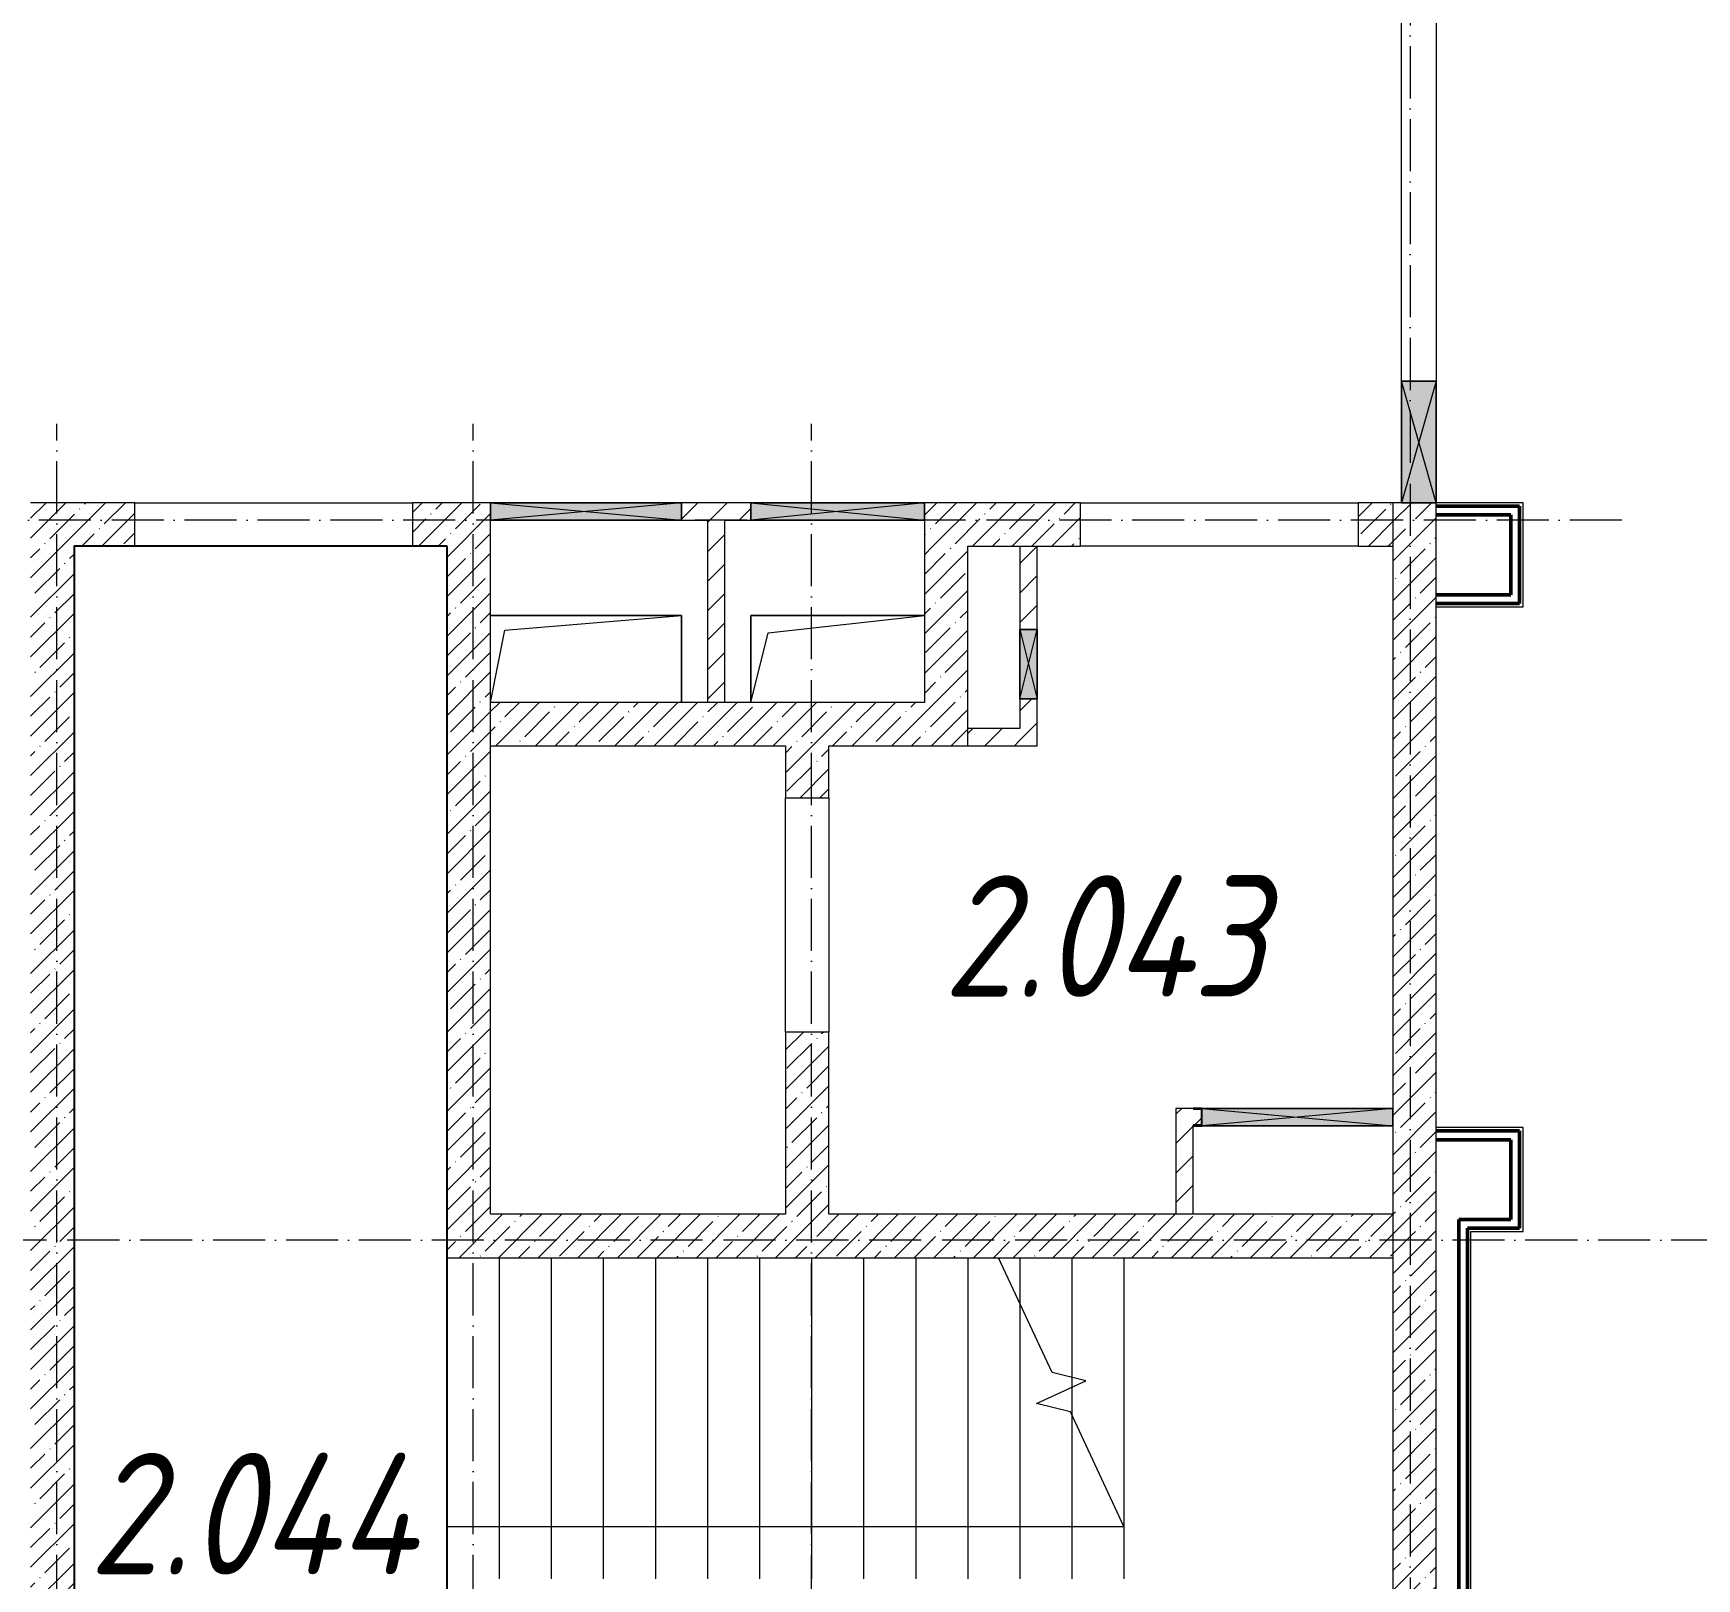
# Model space of a CAD drawing. Header units: millimetres. Extents: x -12989 to 629078, y -109036 to 555275.
# Drawn here: x 597733 to 607319, y 90665 to 99571 of the extents above; entities that cross this region are included whole.
import ezdxf

# ---------------------------------------------------------------- set-up
doc = ezdxf.new("R2010")
doc.units = ezdxf.units.MM
doc.linetypes.add('50_200_ШТРИХ_1Т_ш5_п1_п1_', pattern=[700, 500, -100, 0, -100])
for name, color, linetype, lineweight in [('A-DETL-GENF-OTLN', 7, 'Continuous', 9), ('A-FLOR-____-OTLN', 7, 'Continuous', 9), ('A-GENM-____-MCUT', 7, 'Continuous', 25), ('A-GENM-____-OTLN', 7, 'Continuous', 9), ('A-GENM-____-OTLN-1', 7, 'Continuous', 25), ('A-GLAZ-____-OTLN', 7, 'Continuous', 9), ('A-WALL-____-MCUT-1', 7, 'Continuous', 9), ('A-WALL-____-MCUT-2', 7, 'Continuous', 50), ('A-WALL-____-OTLN', 7, 'Continuous', 9), ('A-WALL-____-PATT-1', 7, 'Continuous', 9), ('A-WALL-FNSH-MCUT-1', 7, 'Continuous', 9), ('I-WALL-____-OTLN', 7, 'Continuous', 9), ('S-GRID-____-OTLN-1', 7, '50_200_ШТРИХ_1Т_ш5_п1_п1_', 9), ('S-STRS-____-MBND', 7, 'Continuous', 9), ('S-STRS-____-OTLN-1', 7, 'Continuous', 9), ('Марки помещений', 7, 'Continuous', 9)]:
    doc.layers.add(name, color=color, linetype=linetype, lineweight=lineweight)
doc.styles.add('ISOCPEUR_I_3', font='isocpeui.ttf', dxfattribs={"width": 0.85, "height": 2.2})
pattern_1 = [(45, (516567.8, 90784.41), (-114.04925, 114.04925), []), (45, (516681.85, 90784.41), (-114.04925, 114.04925), [201.612, -40.322, 3.353, -36.97])]
pattern_2 = [(45, (516567.8, 90784.41), (-84.85281, 84.85281), [])]

# ---------------------------------------------------------------- blocks, each defined once
blk = doc.blocks.new('AR_Отверстие прямоугольное _в плите_ - AR_Отверстие прямоугольное _в плите_-V193-АР1_План отверстий 2 этажа в осях 1-64_А-ГГ')
at = {"layer": 'A-GENM-____-OTLN'}
for p, q in [((500, 250), (-500, 250)), ((-500, 250), (-500, -250)), ((-400, 150), (500, 250)), ((-500, -250), (-400, 150))]:
    blk.add_line(p, q, dxfattribs=at)
blk = doc.blocks.new('AR_Отверстие прямоугольное _в плите_ - AR_Отверстие прямоугольное _в плите_-30552508-АР1_План отверстий 2 этажа в осях 1-64_А-ГГ')
at = {"layer": 'A-GENM-____-OTLN'}
for p, q in [((550, 250), (-550, 250)), ((-466.7, 166.7), (550, 250)), ((550, -250), (550, 250)), ((-550, -250), (-466.7, 166.7))]:
    blk.add_line(p, q, dxfattribs=at)
blk = doc.blocks.new('AR_Отверстие прямоугольное _в стене_ - AR_Отверстие прямоугольное _в стене__ЭОМ-36409893-АР1_План отверстий 2 этажа в осях 1-64_А-ГГ')
at = {"layer": 'A-GLAZ-____-OTLN'}
blk.add_hatch(color=256, dxfattribs=at).paths.add_polyline_path([(350, 100), (-350, 100), (-350, -100), (350, -100)], flags=0)
at = {"layer": 'A-DETL-GENF-OTLN'}
for p, q in [((-350, -100), (-350, 100)), ((-350, 100), (350, 100)), ((350, 100), (-350, -100)), ((-350, 100), (350, -100)), ((350, 100), (-350, 100)), ((-350, 100), (-350, -100)), ((350, 100), (350, -100)), ((350, -100), (350, 100)), ((350, -100), (-350, -100)), ((-350, -100), (350, -100))]:
    blk.add_line(p, q, dxfattribs=at)
blk = doc.blocks.new('AR_Отверстие прямоугольное _в стене__БезПР - AR_Отверстие прямоугольное _в стене__БезПР-36427925-АР1_План отверстий 2 этажа в осях 1-64_А-ГГ')
at = {"layer": 'A-GLAZ-____-OTLN'}
blk.add_hatch(color=256, dxfattribs=at).paths.add_polyline_path([(500, -50), (500, 50), (-500, 50), (-500, -50)], flags=0)
at = {"layer": 'A-DETL-GENF-OTLN'}
for p, q in [((-500, -50), (-500, 50)), ((-500, 50), (500, 50)), ((500, 50), (-500, -50)), ((-500, 50), (500, -50)), ((500, 50), (-500, 50)), ((-500, 50), (-500, -50)), ((500, 50), (500, -50)), ((500, -50), (500, 50)), ((500, -50), (-500, -50)), ((-500, -50), (500, -50))]:
    blk.add_line(p, q, dxfattribs=at)
at = {"layer": 'A-GLAZ-____-OTLN'}
blk.add_line((500, 50), (-500, 50), dxfattribs=at)
blk = doc.blocks.new('AR_Отверстие прямоугольное _в стене_ - AR_Отверстие прямоугольное _в стене__ОВ-36805337-АР1_План отверстий 2 этажа в осях 1-64_А-ГГ')
at = {"layer": 'A-GLAZ-____-OTLN'}
blk.add_hatch(color=256, dxfattribs=at).paths.add_polyline_path([(-90.5, -50), (550, -50), (550, 50), (-550, 50), (-550, -50)], flags=0)
at = {"layer": 'A-DETL-GENF-OTLN'}
for p, q in [((-550, -50), (-550, 50)), ((-550, 50), (550, 50)), ((550, 50), (-550, -50)), ((-550, 50), (550, -50)), ((550, 50), (-550, 50)), ((-550, 50), (-550, -50)), ((550, 50), (550, -50)), ((550, -50), (550, 50)), ((550, -50), (-550, -50)), ((-550, -50), (550, -50))]:
    blk.add_line(p, q, dxfattribs=at)
blk = doc.blocks.new('154_Фахверк_СКБ_Швеллер - Тип_100_3960_зеркало-V199-АР1_План отверстий 2 этажа в осях 1-64_А-ГГ')
at = {"layer": 'A-GENM-____-MCUT'}
for p, q in [((175, 50), (125, 50)), ((128, 47), (175, 47)), ((128, -47), (128, 47)), ((175, 47), (175, 50)), ((125, -50), (175, -50)), ((175, -47), (128, -47)), ((175, -50), (175, -47))]:
    blk.add_line(p, q, dxfattribs=at)
blk = doc.blocks.new('AR_Отверстие прямоугольное _в стене_ - AR_Отверстие прямоугольное _в стене__ОВ-36913595-АР1_План отверстий 2 этажа в осях 1-64_А-ГГ')
at = {"layer": 'A-GLAZ-____-OTLN'}
blk.add_hatch(color=256, dxfattribs=at).paths.add_polyline_path([(550, -50), (550, 50), (-550, 50), (-550, -50), (474.6, -50)], flags=0)
at = {"layer": 'A-DETL-GENF-OTLN'}
for p, q in [((-550, -50), (-550, 50)), ((-550, 50), (550, 50)), ((550, 50), (-550, -50)), ((-550, 50), (550, -50)), ((550, 50), (-550, 50)), ((-550, 50), (-550, -50)), ((550, 50), (550, -50)), ((550, -50), (550, 50)), ((550, -50), (-550, -50)), ((-550, -50), (550, -50))]:
    blk.add_line(p, q, dxfattribs=at)
blk = doc.blocks.new('AR_Отверстие прямоугольное _в стене_ - AR_Отверстие прямоугольное _в стене__ОВ-36970111-АР1_План отверстий 2 этажа в осях 1-64_А-ГГ')
at = {"layer": 'A-GLAZ-____-OTLN'}
blk.add_hatch(color=256, dxfattribs=at).paths.add_polyline_path([(-200, -50), (200, -50), (200, 50), (-200, 50)], flags=0)
at = {"layer": 'A-DETL-GENF-OTLN'}
for p, q in [((-200, -50), (-200, 50)), ((-200, 50), (200, 50)), ((200, 50), (-200, -50)), ((-200, 50), (200, -50)), ((200, 50), (-200, 50)), ((-200, 50), (-200, -50)), ((200, 50), (200, -50)), ((200, -50), (200, 50)), ((200, -50), (-200, -50)), ((-200, -50), (200, -50))]:
    blk.add_line(p, q, dxfattribs=at)
blk = doc.blocks.new('3эт')
at = {"layer": 'S-GRID-____-OTLN-1', "color": 251, "ltscale": 0.6, "true_color": 0x636466}
for p, q in [((372870.7, -36982.5), (372870.7, -91346.1)), ((365070.7, -91346.1), (365070.7, -80328.4)), ((367470.7, -91346.1), (367470.7, -80328.4)), ((369420.7, -91346.1), (369420.7, -80328.4)), ((374089.5, -80882.4), (279101.9, -80882.4)), ((387697.2, -85032.4), (279101.9, -85032.4))]:
    blk.add_line(p, q, dxfattribs=at)

msp = doc.modelspace()

# ---------------------------------------------------------------- hatches: boundary and pattern name
at = {"layer": 'A-WALL-____-PATT-1'}
h = msp.add_hatch(dxfattribs=at)
h.set_pattern_fill('FP_25', color=256, style=0, pattern_type=2)
h.set_pattern_definition(pattern_1)
h.paths.add_polyline_path([(597717.7976, 89365.4504), (597967.7976, 89365.4504), (597967.7976, 96865.4504), (597717.7976, 96865.4504), (597717.7976, 91520.317)], flags=0)
h = msp.add_hatch(dxfattribs=at)
h.set_pattern_fill('FP_25', color=256, style=0, pattern_type=2)
h.set_pattern_definition(pattern_1)
h.paths.add_polyline_path([(600117.7976, 96615.4504), (600117.7976, 96865.4504), (599917.7976, 96865.4504), (599917.7976, 96615.4504)], flags=0)
h.paths.add_polyline_path([(597967.7976, 96615.4504), (598317.7976, 96615.4504), (598317.7976, 96865.4504), (597967.7976, 96865.4504)], flags=0)
h = msp.add_hatch(dxfattribs=at)
h.set_pattern_fill('FP_25', color=256, style=0, pattern_type=2)
h.set_pattern_definition(pattern_1)
h.paths.add_polyline_path([(600367.7976, 92515.4504), (600367.7976, 96865.4504), (600117.7976, 96865.4504), (600117.7976, 92515.4504)], flags=0)
h = msp.add_hatch(dxfattribs=at)
h.set_pattern_fill('FP_4', color=256, style=0, pattern_type=2)
h.set_pattern_definition(pattern_2)
h.paths.add_polyline_path([(601717.7976, 96765.4504), (601867.7976, 96765.4504), (601867.7976, 96865.4504), (601467.7976, 96865.4504), (601467.7976, 96765.4504), (601617.7976, 96765.4504)], flags=0)
h = msp.add_hatch(dxfattribs=at)
h.set_pattern_fill('FP_25', color=256, style=0, pattern_type=2)
h.set_pattern_definition(pattern_1)
h.paths.add_polyline_path([(605367.7976, 96615.4504), (605567.7976, 96615.4504), (605567.7976, 96865.4504), (605367.7976, 96865.4504)], flags=0)
h.paths.add_polyline_path([(603767.7976, 96615.4504), (603767.7976, 96865.4504), (602867.7976, 96865.4504), (602867.7976, 96615.4504), (603117.7976, 96615.4504)], flags=0)
h = msp.add_hatch(dxfattribs=at)
h.set_pattern_fill('FP_25', color=256, style=0, pattern_type=2)
h.set_pattern_definition(pattern_1)
h.paths.add_polyline_path([(605567.7976, 92640.4504), (605817.7976, 92640.4504), (605817.7976, 96865.4504), (605567.7976, 96865.4504), (605567.7976, 93240.305)], flags=0)
h = msp.add_hatch(dxfattribs=at)
h.set_pattern_fill('FP_4', color=256, style=0, pattern_type=2)
h.set_pattern_definition(pattern_2)
h.paths.add_polyline_path([(601717.7976, 95715.4504), (601717.7976, 96765.4504), (601617.7976, 96765.4504), (601617.7976, 95715.4504)], flags=0)
h = msp.add_hatch(dxfattribs=at)
h.set_pattern_fill('FP_25', color=256, style=0, pattern_type=2)
h.set_pattern_definition(pattern_1)
h.paths.add_polyline_path([(603117.7976, 95715.4504), (603117.7976, 96615.4504), (602867.7976, 96615.4504), (602867.7976, 95715.4504)], flags=0)
h = msp.add_hatch(dxfattribs=at)
h.set_pattern_fill('FP_4', color=256, style=0, pattern_type=2)
h.set_pattern_definition(pattern_2)
h.paths.add_polyline_path([(603517.7976, 95465.4504), (603517.7976, 95735.4504), (603417.7976, 95735.4504), (603417.7976, 95465.4504)], flags=0)
h.paths.add_polyline_path([(603517.7976, 96135.4504), (603517.7976, 96615.4504), (603417.7976, 96615.4504), (603417.7976, 96135.4504), (603472.0833, 96135.4504)], flags=0)
h = msp.add_hatch(dxfattribs=at)
h.set_pattern_fill('FP_25', color=256, style=0, pattern_type=2)
h.set_pattern_definition(pattern_1)
h.paths.add_polyline_path([(603117.7976, 95465.4504), (603117.7976, 95715.4504), (600367.7976, 95715.4504), (600367.7976, 95465.4504), (602317.7976, 95465.4504)], flags=0)
h = msp.add_hatch(dxfattribs=at)
h.set_pattern_fill('FP_4', color=256, style=0, pattern_type=2)
h.set_pattern_definition(pattern_2)
h.paths.add_polyline_path([(603417.7976, 95465.4504), (603417.7976, 95565.4504), (603117.7976, 95565.4504), (603117.7976, 95465.4504)], flags=0)
h = msp.add_hatch(dxfattribs=at)
h.set_pattern_fill('FP_25', color=256, style=0, pattern_type=2)
h.set_pattern_definition(pattern_1)
h.paths.add_polyline_path([(602317.7976, 92765.4504), (602317.7976, 93815.4504), (602067.7976, 93815.4504), (602067.7976, 92765.4504)], flags=0)
h.paths.add_polyline_path([(602067.7976, 95165.4504), (602317.7976, 95165.4504), (602317.7976, 95465.4504), (602067.7976, 95465.4504)], flags=0)
h = msp.add_hatch(dxfattribs=at)
h.set_pattern_fill('FP_4', color=256, style=0, pattern_type=2)
h.set_pattern_definition(pattern_2)
h.paths.add_polyline_path([(604317.7976, 92765.4504), (604417.7976, 92765.4504), (604417.7976, 93375.4504), (604317.7976, 93375.4504), (604317.7976, 93275.4504)], flags=0)
h = msp.add_hatch(dxfattribs=at)
h.set_pattern_fill('FP_4', color=256, style=0, pattern_type=2)
h.set_pattern_definition(pattern_2)
h.paths.add_polyline_path([(604417.7976, 93278.4504), (604464.7976, 93278.4504), (604464.7976, 93372.4504), (604417.7976, 93372.4504), (604417.7976, 93325.4504)], flags=0)
h = msp.add_hatch(dxfattribs=at)
h.set_pattern_fill('FP_25', color=256, style=0, pattern_type=2)
h.set_pattern_definition(pattern_1)
h.paths.add_polyline_path([(605567.7976, 92515.4504), (605567.7976, 92765.4504), (600367.7976, 92765.4504), (600367.7976, 92515.4504), (604927.3224, 92515.4504)], flags=0)
h = msp.add_hatch(dxfattribs=at)
h.set_pattern_fill('FP_25', color=256, style=0, pattern_type=2)
h.set_pattern_definition(pattern_1)
h.paths.add_polyline_path([(605817.7976, 89365.4504), (605817.7976, 92640.4504), (605567.7976, 92640.4504), (605567.7976, 89365.4504), (605811.0546, 89365.4504)], flags=0)

# ---------------------------------------------------------------- linework, layer by layer
msp.add_lwpolyline([(600117.7976, 96615.4504), (597967.7976, 96615.4504), (597967.7976, 89115.4504), (600117.7976, 89115.4504)], close=True)
at = {"layer": 'A-FLOR-____-OTLN'}
for p, q in [((600367.7976, 96215.4504), (601467.7976, 96215.4504)), ((601467.7976, 96215.4504), (601467.7976, 95715.4504)), ((601867.7976, 96215.4504), (602867.7976, 96215.4504)), ((601867.7976, 95715.4504), (601867.7976, 96215.4504)), ((600117.7976, 89115.4504), (600117.7976, 90965.4504))]:
    msp.add_line(p, q, dxfattribs=at)
at = {"layer": 'A-WALL-____-MCUT-1'}
for p, q in [((598317.7976, 96865.4504), (597717.7976, 96865.4504)), ((598317.7976, 96615.4504), (598317.7976, 96865.4504)), ((600367.7976, 96865.4504), (599917.7976, 96865.4504)), ((599917.7976, 96865.4504), (599917.7976, 96615.4504)), ((603767.7976, 96865.4504), (602867.7976, 96865.4504)), ((603767.7976, 96615.4504), (603767.7976, 96865.4504)), ((605617.7976, 96865.4504), (605367.7976, 96865.4504)), ((605367.7976, 96865.4504), (605367.7976, 96615.4504)), ((605567.7976, 96865.4504), (605567.7976, 93375.4504)), ((605817.7976, 89365.4504), (605817.7976, 96865.4504)), ((600367.7976, 92765.4504), (600367.7976, 96765.4504)), ((602867.7976, 96765.4504), (602867.7976, 95715.4504)), ((597967.7976, 89365.4504), (597967.7976, 96615.4504)), ((597967.7976, 96615.4504), (598317.7976, 96615.4504)), ((599917.7976, 96615.4504), (600117.7976, 96615.4504)), ((600117.7976, 96615.4504), (600117.7976, 92515.4504)), ((603117.7976, 96615.4504), (603767.7976, 96615.4504)), ((603117.7976, 95465.4504), (603117.7976, 96615.4504)), ((605367.7976, 96615.4504), (605567.7976, 96615.4504)), ((602867.7976, 95715.4504), (600367.7976, 95715.4504)), ((600367.7976, 95465.4504), (602067.7976, 95465.4504)), ((602067.7976, 95465.4504), (602067.7976, 95165.4504)), ((602317.7976, 95165.4504), (602317.7976, 95465.4504)), ((602317.7976, 95465.4504), (603117.7976, 95465.4504)), ((602067.7976, 95165.4504), (602317.7976, 95165.4504)), ((602067.7976, 93815.4504), (602067.7976, 92765.4504)), ((602317.7976, 93815.4504), (602067.7976, 93815.4504)), ((602317.7976, 92765.4504), (602317.7976, 93815.4504)), ((605567.7976, 93275.4504), (605567.7976, 89365.4504)), ((602067.7976, 92765.4504), (600367.7976, 92765.4504)), ((605567.7976, 92765.4504), (602317.7976, 92765.4504)), ((600117.7976, 92515.4504), (605567.7976, 92515.4504))]:
    msp.add_line(p, q, dxfattribs=at)
at = {"layer": 'A-WALL-____-MCUT-2'}
for p, q in [((606297.7976, 96845.4504), (605817.7976, 96845.4504)), ((606297.7976, 96285.4504), (606297.7976, 96845.4504)), ((605817.7976, 96795.4504), (606247.7976, 96795.4504)), ((606247.7976, 96795.4504), (606247.7976, 96335.4504)), ((606247.7976, 96335.4504), (605817.7976, 96335.4504)), ((606297.7976, 96285.4504), (605817.7976, 96285.4504)), ((606297.7976, 93245.4504), (605817.7976, 93245.4504)), ((605817.7976, 93195.4504), (606247.7976, 93195.4504)), ((606247.7976, 93195.4504), (606247.7976, 92735.4504)), ((606297.7976, 92685.4504), (606297.7976, 93245.4504)), ((606247.7976, 92735.4504), (605947.7976, 92735.4504)), ((605947.7976, 92735.4504), (605947.7976, 89645.4504)), ((606297.7976, 92685.4504), (605997.7976, 92685.4504)), ((605997.7976, 89695.4504), (605997.7976, 92685.4504))]:
    msp.add_line(p, q, dxfattribs=at)
at = {"layer": 'A-WALL-____-OTLN'}
for p, q in [((598317.7976, 96865.4504), (599917.7976, 96865.4504)), ((603767.7976, 96865.4504), (605367.7976, 96865.4504)), ((599917.7976, 96615.4504), (598317.7976, 96615.4504)), ((605367.7976, 96615.4504), (603767.7976, 96615.4504)), ((602067.7976, 93815.4504), (602067.7976, 95165.4504)), ((602317.7976, 95165.4504), (602317.7976, 93815.4504))]:
    msp.add_line(p, q, dxfattribs=at)
at = {"layer": 'A-WALL-FNSH-MCUT-1'}
for p, q in [((601867.7976, 96865.4504), (601467.7976, 96865.4504)), ((606317.7976, 96865.4504), (605817.7976, 96865.4504)), ((606317.7976, 96265.4504), (606317.7976, 96865.4504)), ((601467.7976, 96765.4504), (601617.7976, 96765.4504)), ((601617.7976, 96765.4504), (601617.7976, 95715.4504)), ((601717.7976, 96765.4504), (601867.7976, 96765.4504)), ((601717.7976, 95715.4504), (601717.7976, 96765.4504)), ((603417.7976, 96615.4504), (603417.7976, 96135.4504)), ((603517.7976, 96135.4504), (603517.7976, 96615.4504)), ((605817.7976, 96265.4504), (606317.7976, 96265.4504)), ((603417.7976, 95735.4504), (603417.7976, 95565.4504)), ((603517.7976, 95465.4504), (603517.7976, 95735.4504)), ((603417.7976, 95565.4504), (603117.7976, 95565.4504)), ((603117.7976, 95465.4504), (603517.7976, 95465.4504)), ((604317.7976, 93375.4504), (604317.7976, 92765.4504)), ((604417.7976, 93375.4504), (604317.7976, 93375.4504)), ((604417.7976, 92765.4504), (604417.7976, 93275.4504)), ((606317.7976, 93265.4504), (605817.7976, 93265.4504)), ((606317.7976, 92665.4504), (606317.7976, 93265.4504)), ((606017.7976, 92665.4504), (606317.7976, 92665.4504)), ((606017.7976, 89715.4504), (606017.7976, 92665.4504))]:
    msp.add_line(p, q, dxfattribs=at)
at = {"layer": 'I-WALL-____-OTLN'}
for p, q in [((605617.7976, 97565.4504), (605617.7976, 99765.4504)), ((605817.7976, 99765.4504), (605817.7976, 97565.4504))]:
    msp.add_line(p, q, dxfattribs=at)
at = {"layer": 'S-STRS-____-MBND'}
for p, q in [((603603.5819, 91853.7389), (603295.0207, 92515.4504)), ((603798.0198, 91806.4845), (603603.5819, 91853.7389)), ((603514.7986, 91674.4163), (603798.0198, 91806.4845)), ((603709.2365, 91627.1619), (603514.7986, 91674.4163)), ((604017.7976, 90965.4504), (603709.2365, 91627.1619))]:
    msp.add_line(p, q, dxfattribs=at)
at = {"layer": 'S-STRS-____-OTLN-1'}
for p, q in [((600117.7976, 92515.4504), (600117.7976, 90965.4504)), ((600117.7976, 92515.4504), (600117.7976, 90965.4504)), ((600417.7976, 92515.4504), (600417.7976, 90965.4504)), ((600417.7976, 92515.4504), (600417.7976, 90965.4504)), ((600717.7976, 92515.4504), (600717.7976, 90965.4504)), ((600717.7976, 92515.4504), (600717.7976, 90965.4504)), ((601017.7976, 92515.4504), (601017.7976, 90965.4504)), ((601017.7976, 92515.4504), (601017.7976, 90965.4504)), ((601317.7976, 92515.4504), (601317.7976, 90965.4504)), ((601317.7976, 92515.4504), (601317.7976, 90965.4504)), ((601617.7976, 92515.4504), (601617.7976, 90965.4504)), ((601617.7976, 92515.4504), (601617.7976, 90965.4504)), ((601917.7976, 92515.4504), (601917.7976, 90965.4504)), ((601917.7976, 92515.4504), (601917.7976, 90965.4504)), ((602217.7976, 92515.4504), (602217.7976, 90965.4504)), ((602217.7976, 92515.4504), (602217.7976, 90965.4504)), ((602517.7976, 92515.4504), (602517.7976, 90965.4504)), ((602517.7976, 92515.4504), (602517.7976, 90965.4504)), ((602817.7976, 92515.4504), (602817.7976, 90965.4504)), ((602817.7976, 92515.4504), (602817.7976, 90965.4504)), ((603117.7976, 92515.4504), (603117.7976, 90965.4504)), ((603117.7976, 92515.4504), (603117.7976, 90965.4504)), ((603417.7976, 92515.4504), (603417.7976, 92252.1546)), ((603417.7976, 92515.4504), (603417.7976, 92252.1546)), ((603717.7976, 92515.4504), (603717.7976, 91825.981)), ((603717.7976, 92515.4504), (603717.7976, 91825.981)), ((604017.7976, 92515.4504), (604017.7976, 90665.4504)), ((604017.7976, 92515.4504), (604017.7976, 90665.4504)), ((603417.7976, 92252.1546), (603417.7976, 90965.4504)), ((603417.7976, 92252.1546), (603417.7976, 90965.4504)), ((603717.7976, 91825.981), (603717.7976, 91769.0763)), ((603717.7976, 91825.981), (603717.7976, 91769.0763)), ((603717.7976, 91769.0763), (603717.7976, 91608.8025)), ((603717.7976, 91769.0763), (603717.7976, 91608.8025)), ((603717.7976, 91608.8025), (603717.7976, 90965.4504)), ((603717.7976, 91608.8025), (603717.7976, 90965.4504)), ((600117.7976, 90965.4504), (600417.7976, 90965.4504)), ((600417.7976, 90965.4504), (600417.7976, 90665.4504)), ((600417.7976, 90965.4504), (600417.7976, 90665.4504)), ((600417.7976, 90965.4504), (600717.7976, 90965.4504)), ((600717.7976, 90965.4504), (600717.7976, 90665.4504)), ((600717.7976, 90965.4504), (600717.7976, 90665.4504)), ((600717.7976, 90965.4504), (601017.7976, 90965.4504)), ((601017.7976, 90965.4504), (601017.7976, 90665.4504)), ((601017.7976, 90965.4504), (601017.7976, 90665.4504)), ((601017.7976, 90965.4504), (601317.7976, 90965.4504)), ((601317.7976, 90965.4504), (601317.7976, 90665.4504)), ((601317.7976, 90965.4504), (601317.7976, 90665.4504)), ((601317.7976, 90965.4504), (601617.7976, 90965.4504)), ((601617.7976, 90965.4504), (601617.7976, 90665.4504)), ((601617.7976, 90965.4504), (601617.7976, 90665.4504)), ((601617.7976, 90965.4504), (601917.7976, 90965.4504)), ((601917.7976, 90965.4504), (601917.7976, 90665.4504)), ((601917.7976, 90965.4504), (601917.7976, 90665.4504)), ((601917.7976, 90965.4504), (602217.7976, 90965.4504)), ((602217.7976, 90965.4504), (602217.7976, 90665.4504)), ((602217.7976, 90965.4504), (602217.7976, 90665.4504)), ((602217.7976, 90965.4504), (602517.7976, 90965.4504)), ((602517.7976, 90965.4504), (602517.7976, 90665.4504)), ((602517.7976, 90965.4504), (602517.7976, 90665.4504)), ((602517.7976, 90965.4504), (602817.7976, 90965.4504)), ((602817.7976, 90965.4504), (602817.7976, 90665.4504)), ((602817.7976, 90965.4504), (602817.7976, 90665.4504)), ((602817.7976, 90965.4504), (603117.7976, 90965.4504)), ((603117.7976, 90965.4504), (603117.7976, 90665.4504)), ((603117.7976, 90965.4504), (603117.7976, 90665.4504)), ((603117.7976, 90965.4504), (603417.7976, 90965.4504)), ((603417.7976, 90965.4504), (603417.7976, 90665.4504)), ((603417.7976, 90965.4504), (603417.7976, 90665.4504)), ((603417.7976, 90965.4504), (603717.7976, 90965.4504)), ((603717.7976, 90965.4504), (603717.7976, 90665.4504)), ((603717.7976, 90965.4504), (603717.7976, 90665.4504)), ((603717.7976, 90965.4504), (604017.7976, 90965.4504))]:
    msp.add_line(p, q, dxfattribs=at)

# ---------------------------------------------------------------- block references
msp.add_blockref('3эт', (232797.0902, 177647.8646))
at = {"layer": 'A-GENM-____-OTLN'}
for name, p in [('AR_Отверстие прямоугольное _в плите_ - AR_Отверстие прямоугольное _в плите_-30552508-АР1_План отверстий 2 этажа в осях 1-64_А-ГГ', (600917.7976, 95965.4504)), ('AR_Отверстие прямоугольное _в плите_ - AR_Отверстие прямоугольное _в плите_-V193-АР1_План отверстий 2 этажа в осях 1-64_А-ГГ', (602367.7976, 95965.4504))]:
    msp.add_blockref(name, p, dxfattribs=at)
at = {"layer": 'A-GENM-____-OTLN-1', "rotation": 180}
msp.add_blockref('154_Фахверк_СКБ_Швеллер - Тип_100_3960_зеркало-V199-АР1_План отверстий 2 этажа в осях 1-64_А-ГГ', (604592.7976, 93325.4504), dxfattribs=at)
at = {"layer": 'A-GLAZ-____-OTLN'}
for name, p, rotation in [('AR_Отверстие прямоугольное _в стене_ - AR_Отверстие прямоугольное _в стене__ЭОМ-36409893-АР1_План отверстий 2 этажа в осях 1-64_А-ГГ', (605717.7976, 97215.4504), 269.9999999999999), ('AR_Отверстие прямоугольное _в стене_ - AR_Отверстие прямоугольное _в стене__ОВ-36970111-АР1_План отверстий 2 этажа в осях 1-64_А-ГГ', (603467.7976, 95935.4504), 90)]:
    msp.add_blockref(name, p, dxfattribs=dict(at, rotation=rotation))
for name, p in [('AR_Отверстие прямоугольное _в стене_ - AR_Отверстие прямоугольное _в стене__ОВ-36913595-АР1_План отверстий 2 этажа в осях 1-64_А-ГГ', (600917.7976, 96815.4504)), ('AR_Отверстие прямоугольное _в стене__БезПР - AR_Отверстие прямоугольное _в стене__БезПР-36427925-АР1_План отверстий 2 этажа в осях 1-64_А-ГГ', (602367.7976, 96815.4504)), ('AR_Отверстие прямоугольное _в стене_ - AR_Отверстие прямоугольное _в стене__ОВ-36805337-АР1_План отверстий 2 этажа в осях 1-64_А-ГГ', (605017.7976, 93325.4504))]:
    msp.add_blockref(name, p, dxfattribs=at)

# ---------------------------------------------------------------- texts
at = {"layer": 'Марки помещений', "char_height": 700, "attachment_point": 1, "style": 'ISOCPEUR_I_3'}
for s, insert, width in [('2.043', (602975.1997, 94718.8073), 817.72125), ('2.044', (598053.5028, 91390.1295), 849.78875)]:
    msp.add_mtext(s, dxfattribs=dict(at, insert=insert, width=width))

doc.saveas('drawing.dxf')
